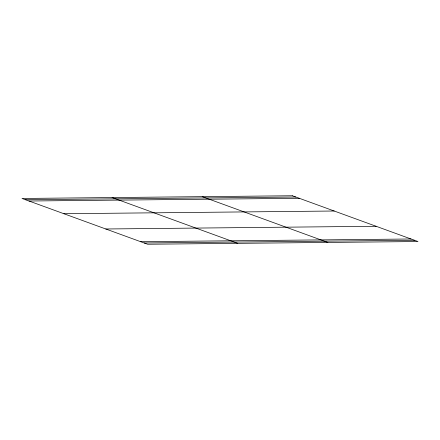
<?xml version="1.0" encoding="UTF-8"?>
<svg xmlns="http://www.w3.org/2000/svg" width="440" height="440" viewBox="0 0 440 440"><rect width="100%" height="100%" fill="white"/><g stroke="black" fill="none" stroke-linecap="round" stroke-linejoin="round"><path stroke-width="0.66" d="M25.493 199.738L295.834 197.027M28.98 201.009L299.327 198.297M63.883 213.725L334.23 211.013M105.771 228.987L376.118 226.276M140.674 241.703L411.021 238.992M144.166 242.974L414.507 240.262M202.23 196.658L327.882 242.44M112.118 197.56L237.771 243.342M292.347 195.756L22 198.462L147.653 244.244L418 241.538L292.347 195.756"/></g></svg>
